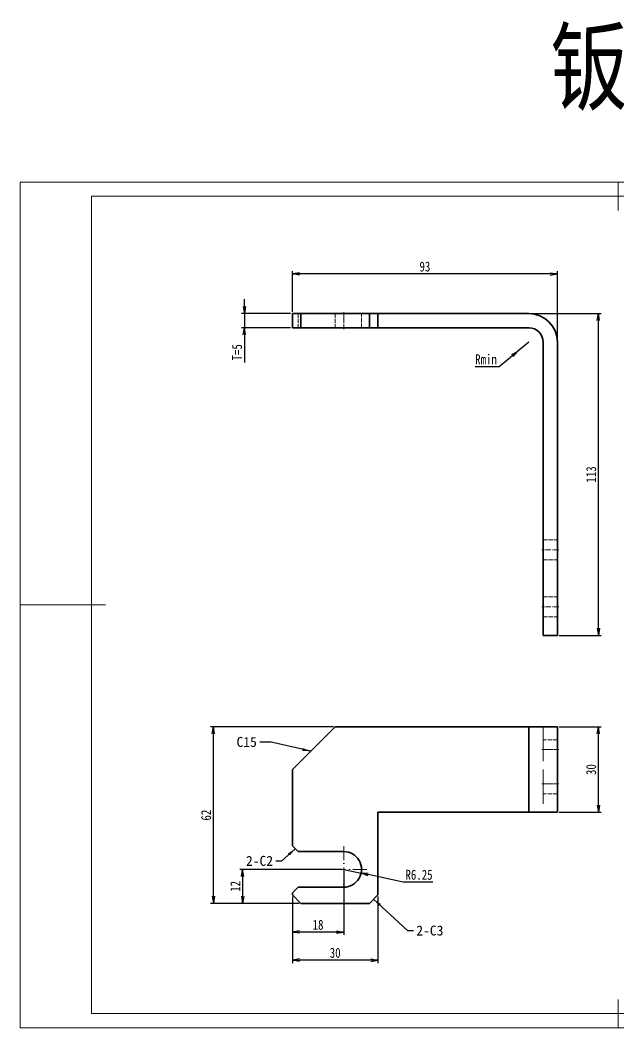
# Model space of a CAD drawing. Header units: millimetres. Extents: x -15766 to 80009, y -9701 to 15159.
# Drawn here: x -1686.8 to -1476.6, y 2838.5 to 3192.3 of the extents above; entities that cross this region are included whole.
import ezdxf

# ---------------------------------------------------------------- set-up
doc = ezdxf.new("R2010")
doc.units = ezdxf.units.MM
for name, pattern in [('CENTER-HOKUTO_1', [16, 13, -1, 1, -1]), ('DASHDOT', [18.5, 12, -3, 0.5, -3]), ('DASHED', [15, 12, -3]), ('HIDDEN-HOKUTO_1', [2, 1, -1])]:
    doc.linetypes.add(name, pattern=pattern)
doc.layers.get('DEFPOINTS').update_dxf_attribs({"lineweight": 18})
for name, color, linetype, lineweight in [('AM_7', 2, 'CENTER-HOKUTO_1', 18), ('AM_HID', 1, 'HIDDEN-HOKUTO_1', 18), ('AM_VIS', 7, 'Continuous', 18), ('CDRAFT0', 7, 'Continuous', 18), ('DIM', 253, 'Continuous', 20), ('title_frame', 7, 'Continuous', 18), ('word_dim', 9, 'Continuous', 18), ('粗实线层_1', 7, 'Continuous', 15)]:
    doc.layers.add(name, color=color, linetype=linetype, lineweight=lineweight)
doc.styles.add('DIM', font='', dxfattribs={"width": 0.8})
doc.styles.get('DIM').set_extended_font_data('NSimSun')
doc.dimstyles.new('1-1', dxfattribs={"dimtxt": 3.5, "dimasz": 3, "dimexe": 1, "dimexo": 0, "dimgap": 1, "dimtad": 1, "dimdsep": 46, "dimtxsty": 'DIM', "dimblk": '_CAXARROW', "dimcen": 0, "dimdle": 6, "dimclrd": 256, "dimclre": 256, "dimclrt": 3, "dimazin": 2, "dimtfac": 0.707107, "dimtmove": 0, "dimatfit": 3, "dimfxl": 0, "dimfrac": 2, "dimtolj": 1, "dimarcsym": 0})
doc.dimstyles.new('1-1$0', dxfattribs={"dimtxt": 3.5, "dimasz": 2.5, "dimexe": 1, "dimexo": 0.625, "dimgap": 0.8, "dimtad": 1, "dimdsep": 46, "dimtxsty": 'DIM', "dimblk": 'OPEN', "dimcen": 0, "dimdle": 5, "dimclrd": 256, "dimclre": 256, "dimclrt": 3, "dimazin": 3, "dimtfac": 0.5, "dimtmove": 0, "dimatfit": 3, "dimldrblk": 'OPEN', "dimfxl": 0, "dimtolj": 1, "dimarcsym": 0})
doc.dimstyles.new('1-1$4', dxfattribs={"dimtxt": 3.5, "dimasz": 2.5, "dimexe": 1, "dimexo": 0.625, "dimgap": 0.8, "dimtad": 1, "dimtih": 1, "dimtoh": 1, "dimzin": 12, "dimdsep": 46, "dimtxsty": 'DIM', "dimblk": 'OPEN', "dimcen": 0, "dimdle": 5, "dimclrd": 256, "dimclre": 256, "dimclrt": 3, "dimazin": 3, "dimtfac": 0.5, "dimtmove": 0, "dimatfit": 3, "dimldrblk": 'OPEN', "dimfxl": 0, "dimtolj": 1, "dimarcsym": 0})

# ---------------------------------------------------------------- blocks, each defined once
blk = doc.blocks.new('*X1591')
at = {"layer": 'CDRAFT0'}
for p, q in [((420, 297), (0, 297)), ((0, 297), (0, 0)), ((420, 0), (420, 297)), ((0, 0), (420, 0))]:
    blk.add_line(p, q, dxfattribs=at)
at = {"layer": '粗实线层_1'}
for p, q in [((210, 297), (210, 287)), ((415, 292), (25, 292)), ((25, 292), (25, 5)), ((415, 5), (415, 292)), ((0, 148.5), (30, 148.5)), ((420, 148.5), (410, 148.5)), ((210, 0), (210, 10)), ((25, 5), (415, 5))]:
    blk.add_line(p, q, dxfattribs=at)
blk = doc.blocks.new('_OPEN')
at = {"color": 0, "linetype": 'ByBlock', "lineweight": -2}
for p, q in [((-1, 0.166667), (0, 0)), ((-1, -0.166667), (0, 0)), ((0, 0), (-1, 0))]:
    blk.add_line(p, q, dxfattribs=at)
blk = doc.blocks.new('*D1772')
at = {"layer": 'DEFPOINTS', "color": 0, "transparency": 16777216}
for p in [(-1591.22, 3103.22), (-1591.22, 3089.3), (-1498.22, 3079.3)]:
    blk.add_point(p, dxfattribs=at)
at = {"layer": 'word_dim', "linetype": 'Continuous', "lineweight": -2, "transparency": 16777216}
for p, q in [((-1591.22, 3089.92), (-1591.22, 3104.22)), ((-1500.72, 3103.22), (-1588.72, 3103.22)), ((-1498.22, 3079.92), (-1498.22, 3104.22))]:
    blk.add_line(p, q, dxfattribs=at)
at = {"layer": 'word_dim', "lineweight": -2, "transparency": 16777216, "xscale": 2.5, "yscale": 2.5, "zscale": 2.5, "rotation": 180}
blk.add_blockref('_OPEN', (-1591.22, 3103.22), dxfattribs=at)
at = {"layer": 'word_dim', "lineweight": -2, "transparency": 16777216, "xscale": 2.5, "yscale": 2.5, "zscale": 2.5}
blk.add_blockref('_OPEN', (-1498.22, 3103.22), dxfattribs=at)
at = {"layer": 'word_dim', "color": 3, "transparency": 16777216, "insert": (-1544.72, 3105.77), "char_height": 3.5, "attachment_point": 5, "style": 'DIM'}
blk.add_mtext('\\A1;93', dxfattribs=at)
blk = doc.blocks.new('*D1773')
at = {"layer": 'DEFPOINTS', "color": 0, "transparency": 16777216}
for p in [(-1508.22, 3089.3), (-1483.78, 3089.3), (-1498.22, 2976.3)]:
    blk.add_point(p, dxfattribs=at)
at = {"layer": 'word_dim', "linetype": 'Continuous', "lineweight": -2, "transparency": 16777216}
for p, q in [((-1507.6, 3089.3), (-1482.78, 3089.3)), ((-1483.78, 2978.8), (-1483.78, 3086.8)), ((-1497.6, 2976.3), (-1482.78, 2976.3))]:
    blk.add_line(p, q, dxfattribs=at)
at = {"layer": 'word_dim', "lineweight": -2, "transparency": 16777216, "xscale": 2.5, "yscale": 2.5, "zscale": 2.5}
for p, rotation in [((-1483.78, 3089.3), 90), ((-1483.78, 2976.3), 270)]:
    blk.add_blockref('_OPEN', p, dxfattribs=dict(at, rotation=rotation))
at = {"layer": 'word_dim', "color": 3, "transparency": 16777216, "insert": (-1486.33, 3032.8), "char_height": 3.5, "attachment_point": 5, "rotation": 90, "style": 'DIM'}
blk.add_mtext('\\A1;113', dxfattribs=at)
blk = doc.blocks.new('*D1774')
at = {"layer": 'DEFPOINTS', "color": 0, "transparency": 16777216}
for p in [(-1591.22, 3089.3), (-1608.1, 3084.3), (-1591.22, 3084.3)]:
    blk.add_point(p, dxfattribs=at)
at = {"layer": 'word_dim', "linetype": 'Continuous', "lineweight": -2, "transparency": 16777216}
for p, q in [((-1608.1, 3091.8), (-1608.1, 3094.3)), ((-1591.85, 3089.3), (-1609.1, 3089.3)), ((-1608.1, 3089.3), (-1608.1, 3084.3)), ((-1591.85, 3084.3), (-1609.1, 3084.3)), ((-1608.1, 3081.8), (-1608.1, 3072.08))]:
    blk.add_line(p, q, dxfattribs=at)
at = {"layer": 'word_dim', "lineweight": -2, "transparency": 16777216, "xscale": 2.5, "yscale": 2.5, "zscale": 2.5}
for p, rotation in [((-1608.1, 3089.3), 270), ((-1608.1, 3084.3), 90)]:
    blk.add_blockref('_OPEN', p, dxfattribs=dict(at, rotation=rotation))
at = {"layer": 'word_dim', "color": 3, "transparency": 16777216, "insert": (-1610.65, 3075.69), "char_height": 3.5, "attachment_point": 5, "rotation": 90, "style": 'DIM'}
blk.add_mtext('\\A1;T=5', dxfattribs=at)
blk = doc.blocks.new('*D1775')
at = {"layer": 'DEFPOINTS', "color": 0, "transparency": 16777216}
for p in [(-1508.22, 3079.3), (-1512.07, 3076.1)]:
    blk.add_point(p, dxfattribs=at)
at = {"layer": 'word_dim', "linetype": 'Continuous', "lineweight": -2, "transparency": 16777216}
for p, q in [((-1508.22, 3079.3), (-1512.07, 3076.1)), ((-1518.61, 3070.67), (-1513.99, 3074.51)), ((-1527.13, 3070.67), (-1518.61, 3070.67))]:
    blk.add_line(p, q, dxfattribs=at)
at = {"layer": 'word_dim', "lineweight": -2, "transparency": 16777216, "xscale": 2.5, "yscale": 2.5, "zscale": 2.5, "rotation": 39.68869699517706}
blk.add_blockref('_OPEN', (-1512.07, 3076.1), dxfattribs=at)
at = {"layer": 'word_dim', "color": 3, "transparency": 16777216, "insert": (-1523.27, 3073.22), "char_height": 3.5, "attachment_point": 5, "style": 'DIM'}
blk.add_mtext('\\A1;Rmin', dxfattribs=at)
blk = doc.blocks.new('*D1776')
at = {"layer": 'DEFPOINTS', "color": 0, "transparency": 16777216}
for p in [(-1591.22, 2885.17), (-1561.22, 2885.17), (-1591.22, 2862.25)]:
    blk.add_point(p, dxfattribs=at)
at = {"layer": 'word_dim', "linetype": 'Continuous', "lineweight": -2, "transparency": 16777216}
for p, q in [((-1591.22, 2884.55), (-1591.22, 2861.25)), ((-1561.22, 2884.55), (-1561.22, 2861.25)), ((-1563.72, 2862.25), (-1588.72, 2862.25))]:
    blk.add_line(p, q, dxfattribs=at)
at = {"layer": 'word_dim', "lineweight": -2, "transparency": 16777216, "xscale": 2.5, "yscale": 2.5, "zscale": 2.5, "rotation": 180}
blk.add_blockref('_OPEN', (-1591.22, 2862.25), dxfattribs=at)
at = {"layer": 'word_dim', "lineweight": -2, "transparency": 16777216, "xscale": 2.5, "yscale": 2.5, "zscale": 2.5}
blk.add_blockref('_OPEN', (-1561.22, 2862.25), dxfattribs=at)
at = {"layer": 'word_dim', "color": 3, "transparency": 16777216, "insert": (-1576.22, 2864.8), "char_height": 3.5, "attachment_point": 5, "style": 'DIM'}
blk.add_mtext('\\A1;30', dxfattribs=at)
blk = doc.blocks.new('*D1777')
at = {"layer": 'DEFPOINTS', "color": 0, "transparency": 16777216}
for p in [(-1573.22, 2894.13), (-1591.22, 2885.17), (-1591.22, 2872.09)]:
    blk.add_point(p, dxfattribs=at)
at = {"layer": 'word_dim', "linetype": 'Continuous', "lineweight": -2, "transparency": 16777216}
for p, q in [((-1573.22, 2893.5), (-1573.22, 2871.09)), ((-1591.22, 2884.55), (-1591.22, 2871.09)), ((-1575.72, 2872.09), (-1588.72, 2872.09))]:
    blk.add_line(p, q, dxfattribs=at)
at = {"layer": 'word_dim', "lineweight": -2, "transparency": 16777216, "xscale": 2.5, "yscale": 2.5, "zscale": 2.5, "rotation": 180}
blk.add_blockref('_OPEN', (-1591.22, 2872.09), dxfattribs=at)
at = {"layer": 'word_dim', "lineweight": -2, "transparency": 16777216, "xscale": 2.5, "yscale": 2.5, "zscale": 2.5}
blk.add_blockref('_OPEN', (-1573.22, 2872.09), dxfattribs=at)
at = {"layer": 'word_dim', "color": 3, "transparency": 16777216, "insert": (-1582.22, 2874.64), "char_height": 3.5, "attachment_point": 5, "style": 'DIM'}
blk.add_mtext('\\A1;18', dxfattribs=at)
blk = doc.blocks.new('*D1778')
at = {"layer": 'DEFPOINTS', "color": 0, "transparency": 16777216}
for p in [(-1573.22, 2894.13), (-1608.73, 2882.17), (-1588.22, 2882.17)]:
    blk.add_point(p, dxfattribs=at)
at = {"layer": 'word_dim', "linetype": 'Continuous', "lineweight": -2, "transparency": 16777216}
for p, q in [((-1573.85, 2894.13), (-1609.73, 2894.13)), ((-1608.73, 2891.63), (-1608.73, 2884.67)), ((-1588.85, 2882.17), (-1609.73, 2882.17))]:
    blk.add_line(p, q, dxfattribs=at)
at = {"layer": 'word_dim', "lineweight": -2, "transparency": 16777216, "xscale": 2.5, "yscale": 2.5, "zscale": 2.5}
for p, rotation in [((-1608.73, 2894.13), 90), ((-1608.73, 2882.17), 270)]:
    blk.add_blockref('_OPEN', p, dxfattribs=dict(at, rotation=rotation))
at = {"layer": 'word_dim', "color": 3, "transparency": 16777216, "insert": (-1611.28, 2888.15), "char_height": 3.5, "attachment_point": 5, "rotation": 90, "style": 'DIM'}
blk.add_mtext('\\A1;12', dxfattribs=at)
blk = doc.blocks.new('*D1779')
at = {"layer": 'DEFPOINTS', "color": 0, "transparency": 16777216}
for p in [(-1573.22, 2894.13), (-1567.11, 2892.82)]:
    blk.add_point(p, dxfattribs=at)
at = {"layer": 'word_dim', "linetype": 'Continuous', "lineweight": -2, "transparency": 16777216}
for p, q in [((-1573.22, 2894.13), (-1567.11, 2892.82)), ((-1552.37, 2889.66), (-1564.67, 2892.29)), ((-1541.99, 2889.66), (-1552.37, 2889.66))]:
    blk.add_line(p, q, dxfattribs=at)
at = {"layer": 'word_dim', "lineweight": -2, "transparency": 16777216, "xscale": 2.5, "yscale": 2.5, "zscale": 2.5, "rotation": 167.9105590120606}
blk.add_blockref('_OPEN', (-1567.11, 2892.82), dxfattribs=at)
at = {"layer": 'word_dim', "color": 3, "transparency": 16777216, "insert": (-1546.78, 2892.21), "char_height": 3.5, "attachment_point": 5, "style": 'DIM'}
blk.add_mtext('\\A1;R6.25', dxfattribs=at)
blk = doc.blocks.new('_CAXARROW')
blk.add_hatch(color=0).paths.add_polyline_path([(0, 0), (-1, 0.125), (-1, -0.125)], flags=0)
blk = doc.blocks.new('*D1780')
at = {"layer": 'DEFPOINTS', "color": 0, "transparency": 16777216}
for p in [(-1618.96, 2944.17), (-1576.22, 2944.17), (-1588.22, 2882.17)]:
    blk.add_point(p, dxfattribs=at)
at = {"layer": 'word_dim', "linetype": 'Continuous', "lineweight": -2, "transparency": 16777216}
for p, q in [((-1576.85, 2944.17), (-1619.96, 2944.17)), ((-1618.96, 2884.67), (-1618.96, 2941.67)), ((-1588.85, 2882.17), (-1619.96, 2882.17))]:
    blk.add_line(p, q, dxfattribs=at)
at = {"layer": 'word_dim', "lineweight": -2, "transparency": 16777216, "xscale": 2.5, "yscale": 2.5, "zscale": 2.5}
for p, rotation in [((-1618.96, 2944.17), 90), ((-1618.96, 2882.17), 270)]:
    blk.add_blockref('_OPEN', p, dxfattribs=dict(at, rotation=rotation))
at = {"layer": 'word_dim', "color": 3, "transparency": 16777216, "insert": (-1621.51, 2913.17), "char_height": 3.5, "attachment_point": 5, "rotation": 90, "style": 'DIM'}
blk.add_mtext('\\A1;62', dxfattribs=at)
blk = doc.blocks.new('*D1786')
at = {"layer": 'DEFPOINTS', "color": 0, "transparency": 16777216}
for p in [(-1498.22, 2944.17), (-1483.78, 2944.17), (-1498.22, 2914.17)]:
    blk.add_point(p, dxfattribs=at)
at = {"layer": 'word_dim', "linetype": 'Continuous', "lineweight": -2, "transparency": 16777216}
for p, q in [((-1497.6, 2944.17), (-1482.78, 2944.17)), ((-1483.78, 2916.67), (-1483.78, 2941.67)), ((-1497.6, 2914.17), (-1482.78, 2914.17))]:
    blk.add_line(p, q, dxfattribs=at)
at = {"layer": 'word_dim', "lineweight": -2, "transparency": 16777216, "xscale": 2.5, "yscale": 2.5, "zscale": 2.5}
for p, rotation in [((-1483.78, 2944.17), 90), ((-1483.78, 2914.17), 270)]:
    blk.add_blockref('_OPEN', p, dxfattribs=dict(at, rotation=rotation))
at = {"layer": 'word_dim', "color": 3, "transparency": 16777216, "insert": (-1486.33, 2929.17), "char_height": 3.5, "attachment_point": 5, "rotation": 90, "style": 'DIM'}
blk.add_mtext('\\A1;30', dxfattribs=at)

msp = doc.modelspace()

# ---------------------------------------------------------------- linework, layer by layer
at = {"layer": 'AM_7', "color": 2, "linetype": 'DASHDOT', "lineweight": 13, "ltscale": 0.15}
for p, q in [((-1573.22166, 3083.79548), (-1573.22166, 3089.79548)), ((-1497.72166, 3006.29548), (-1503.72166, 3006.29548)), ((-1497.72166, 2986.29548), (-1503.72166, 2986.29548)), ((-1497.72166, 2936.17009), (-1503.72166, 2936.17009)), ((-1497.72166, 2924.17009), (-1503.72166, 2924.17009))]:
    msp.add_line(p, q, dxfattribs=at)
at = {"layer": 'AM_7', "color": 2, "linetype": 'DASHDOT', "lineweight": 13, "ltscale": 0.40625}
for p, q in [((-1573.22166, 2902.25212), (-1573.22166, 2886.00212)), ((-1565.09666, 2894.12712), (-1581.34666, 2894.12712))]:
    msp.add_line(p, q, dxfattribs=at)
at = {"layer": 'AM_HID', "color": 1, "linetype": 'DASHED', "lineweight": 13, "ltscale": 0.125}
for p, q in [((-1589.22166, 3089.29548), (-1589.22166, 3084.29548)), ((-1589.22166, 3089.29548), (-1589.22166, 3084.29548)), ((-1576.22166, 3089.29548), (-1576.22166, 3084.29548)), ((-1573.22166, 3089.29548), (-1573.22166, 3084.29548)), ((-1573.22166, 3089.29548), (-1573.22166, 3084.29548)), ((-1566.97166, 3084.29548), (-1566.97166, 3089.29548)), ((-1503.22166, 3009.79548), (-1498.22166, 3009.79548)), ((-1503.22166, 3002.79548), (-1498.22166, 3002.79548)), ((-1503.22166, 2989.79548), (-1498.22166, 2989.79548)), ((-1503.22166, 2982.79548), (-1498.22166, 2982.79548)), ((-1498.22166, 2939.67009), (-1503.22166, 2939.67009)), ((-1498.22166, 2939.67009), (-1503.22166, 2939.67009)), ((-1503.22166, 2936.17009), (-1498.22166, 2936.17009)), ((-1503.22166, 2936.17009), (-1498.22166, 2936.17009)), ((-1503.22166, 2936.17009), (-1498.22166, 2936.17009)), ((-1503.22166, 2936.17009), (-1498.22166, 2936.17009)), ((-1503.22166, 2924.17009), (-1498.22166, 2924.17009)), ((-1503.22166, 2924.17009), (-1498.22166, 2924.17009)), ((-1503.22166, 2924.17009), (-1498.22166, 2924.17009)), ((-1503.22166, 2924.17009), (-1498.22166, 2924.17009)), ((-1498.22166, 2920.67009), (-1503.22166, 2920.67009)), ((-1498.22166, 2920.67009), (-1503.22166, 2920.67009))]:
    msp.add_line(p, q, dxfattribs=at)
at = {"layer": 'AM_HID', "color": 1, "linetype": 'DASHED', "lineweight": 13}
for p, q in [((-1508.22166, 2944.17009), (-1508.22166, 2914.17009)), ((-1503.22166, 2944.17009), (-1503.22166, 2914.17009))]:
    msp.add_line(p, q, dxfattribs=at)
at = {"layer": 'AM_VIS', "color": 7, "lineweight": 35, "ltscale": 0.075}
for p, q in [((-1588.22166, 3089.29548), (-1591.22166, 3089.29548)), ((-1564.22166, 3089.29548), (-1561.22166, 3089.29548)), ((-1588.22166, 3084.29548), (-1591.22166, 3084.29548)), ((-1564.22166, 3084.29548), (-1561.22166, 3084.29548))]:
    msp.add_line(p, q, dxfattribs=at)
at = {"layer": 'AM_VIS', "color": 7, "lineweight": 35, "ltscale": 0.125}
for p, q in [((-1591.22166, 3089.29548), (-1591.22166, 3084.29548)), ((-1588.22166, 3089.29548), (-1588.22166, 3084.29548)), ((-1564.22166, 3089.29548), (-1564.22166, 3084.29548)), ((-1561.22166, 3089.29548), (-1561.22166, 3084.29548)), ((-1503.22166, 2976.29548), (-1498.22166, 2976.29548))]:
    msp.add_line(p, q, dxfattribs=at)
at = {"layer": 'AM_VIS', "color": 7, "lineweight": 35}
for p, q in [((-1588.22166, 3089.29548), (-1564.22166, 3089.29548)), ((-1561.22166, 3089.29548), (-1508.22166, 3089.29548)), ((-1588.22166, 3084.29548), (-1564.22166, 3084.29548)), ((-1561.22166, 3084.29548), (-1508.22166, 3084.29548)), ((-1503.22166, 2976.29548), (-1503.22166, 3079.29548)), ((-1498.22166, 3079.29548), (-1498.22166, 2976.29548)), ((-1576.22166, 2944.17009), (-1591.22166, 2929.17009)), ((-1508.22166, 2944.17009), (-1576.22166, 2944.17009)), ((-1508.22166, 2944.17009), (-1508.22166, 2914.17009)), ((-1498.22166, 2944.17009), (-1498.22166, 2914.17009)), ((-1591.22166, 2902.37712), (-1591.22166, 2929.17009)), ((-1561.22166, 2914.17009), (-1508.22166, 2914.17009)), ((-1561.22166, 2914.17009), (-1561.22166, 2885.17009)), ((-1588.22166, 2882.17009), (-1564.22166, 2882.17009))]:
    msp.add_line(p, q, dxfattribs=at)
at = {"layer": 'AM_VIS', "color": 7, "lineweight": 35, "ltscale": 0.25}
for p, q in [((-1508.22166, 2944.17009), (-1498.22166, 2944.17009)), ((-1498.22166, 2914.17009), (-1508.22166, 2914.17009))]:
    msp.add_line(p, q, dxfattribs=at)
at = {"layer": 'AM_VIS', "color": 7, "lineweight": 35, "ltscale": 0.070711}
for p, q in [((-1591.22166, 2902.37712), (-1589.22166, 2900.37712)), ((-1591.22166, 2885.87712), (-1589.22166, 2887.87712))]:
    msp.add_line(p, q, dxfattribs=at)
at = {"layer": 'AM_VIS', "color": 7, "lineweight": 35, "ltscale": 0.4}
for p, q in [((-1589.22166, 2900.37712), (-1573.22166, 2900.37712)), ((-1573.22166, 2887.87712), (-1589.22166, 2887.87712))]:
    msp.add_line(p, q, dxfattribs=at)
at = {"layer": 'AM_VIS', "color": 7, "lineweight": 35, "ltscale": 0.017676}
msp.add_line((-1591.22166, 2885.17009), (-1591.22166, 2885.87712), dxfattribs=at)
at = {"layer": 'AM_VIS', "color": 7, "lineweight": 35, "ltscale": 0.106066}
for p, q in [((-1588.22166, 2882.17009), (-1591.22166, 2885.17009)), ((-1564.22166, 2882.17009), (-1561.22166, 2885.17009))]:
    msp.add_line(p, q, dxfattribs=at)
at = {"layer": 'AM_VIS', "color": 7, "lineweight": 35}
for centre, radius, start, end in [((-1508.22166, 3079.29548), 10, 0.0000101, 90.0000093), ((-1508.22166, 3079.29548), 5, 0.0000101, 90.0000093), ((-1573.22166, 2894.12712), 6.25, 269.9999975, 90.0000025)]:
    msp.add_arc(centre, radius, start, end, dxfattribs=at)

# ---------------------------------------------------------------- block references
at = {"layer": 'title_frame'}
msp.add_blockref('*X1591', (-1686.81429, 2838.48453), dxfattribs=at)

# ---------------------------------------------------------------- texts
at = {"layer": 'DIM', "insert": (-1500.70144, 3188.36253), "char_height": 25, "width": 104.980501, "attachment_point": 1, "style": 'DIM'}
msp.add_mtext('{\\C3;钣金}', dxfattribs=at)
at = {"layer": 'word_dim', "color": 3, "char_height": 3.5}
for s, insert, attachment_point in [('\\A1;C15', (-1603.72049, 2937.07175), 9), ('\\A1;2-C2', (-1598.02246, 2895.30677), 9), ('\\A1;2-C3', (-1547.73285, 2874.407), 1)]:
    msp.add_mtext(s, dxfattribs=dict(at, insert=insert, attachment_point=attachment_point))

# ---------------------------------------------------------------- dimensions: what is measured, and where the dimension line sits
at = {"layer": 'word_dim', "color": 3, "true_color": 0x00ff00}
for base, p1, p2, picture, middle in [((-1591.22166, 3103.2202), (-1498.22166, 3079.29548), (-1591.22166, 3089.29548), '*D1772', (-1544.72166, 3105.7702)), ((-1591.22166, 2872.09412), (-1573.22166, 2894.12712), (-1591.22166, 2885.17009), '*D1777', (-1582.22166, 2874.64412)), ((-1591.22166, 2862.24811), (-1561.22166, 2885.17009), (-1591.22166, 2885.17009), '*D1776', (-1576.22166, 2864.79811))]:
    dim = msp.add_linear_dim(base=base, p1=p1, p2=p2, dimstyle='1-1$0', dxfattribs=at)
    dim.commit()
    dim.dimension.update_dxf_attribs({"geometry": picture, "text_midpoint": middle})
for base, p1, p2, override, picture, middle in [((-1608.09578, 3084.29548), (-1591.22166, 3089.29548), (-1591.22166, 3084.29548), {"dimpost": 'T=<>'}, '*D1774', (-1610.64578, 3075.6877)), ((-1608.72621, 2882.17009), (-1573.22166, 2894.12712), (-1588.22166, 2882.17009), {"dimdec": 0}, '*D1778', (-1611.27621, 2888.14861))]:
    dim = msp.add_linear_dim(base=base, p1=p1, p2=p2, angle=90, dimstyle='1-1$0', override=override, dxfattribs=at)
    dim.commit()
    dim.dimension.update_dxf_attribs({"geometry": picture, "text_midpoint": middle})
for base, p1, p2, picture, middle in [((-1483.775, 3089.29548), (-1498.22166, 2976.29548), (-1508.22166, 3089.29548), '*D1773', (-1486.325, 3032.79548)), ((-1618.95646, 2944.17009), (-1588.22166, 2882.17009), (-1576.22166, 2944.17009), '*D1780', (-1621.50646, 2913.17009)), ((-1483.775, 2944.17009), (-1498.22166, 2914.17009), (-1498.22166, 2944.17009), '*D1786', (-1486.325, 2929.17009))]:
    dim = msp.add_linear_dim(base=base, p1=p1, p2=p2, angle=90, dimstyle='1-1$0', dxfattribs=at)
    dim.commit()
    dim.dimension.update_dxf_attribs({"geometry": picture, "text_midpoint": middle})
dim = msp.add_radius_dim(center=(-1508.22166, 3079.29548), mpoint=(-1512.06929, 3076.1024), text='Rmin', dimstyle='1-1$4', dxfattribs=at)
dim.commit()
dim.dimension.update_dxf_attribs({"geometry": '*D1775', "text_midpoint": (-1523.26803, 3073.22416)})
dim = msp.add_radius_dim(center=(-1573.22166, 2894.12712), mpoint=(-1567.11028, 2892.81813), dimstyle='1-1$4', dxfattribs=at)
dim.commit()
dim.dimension.update_dxf_attribs({"geometry": '*D1779', "text_midpoint": (-1552.37044, 2889.66103), "dimtype": 164})

# ---------------------------------------------------------------- leaders
at = {"layer": 'word_dim', "color": 3, "true_color": 0x00ff00, "annotation_type": 0, "has_hookline": 1}
for points, hookline_direction, text_width in [([(-1584.81479, 2935.57697), (-1598.74244, 2938.82175), (-1602.72049, 2938.82175)], 1, 8.16667), ([(-1590.22166, 2901.37712), (-1595.07371, 2897.05677), (-1597.02246, 2897.05677)], 1, 12.83333), ([(-1562.72166, 2883.67009), (-1550.78148, 2872.657), (-1548.73285, 2872.657)], 0, 12.83333)]:
    msp.add_leader(points, dimstyle='1-1', override={"dimgap": 1, "dimtad": 0}, dxfattribs=dict(at, hookline_direction=hookline_direction, text_width=text_width))

doc.saveas('drawing.dxf')
